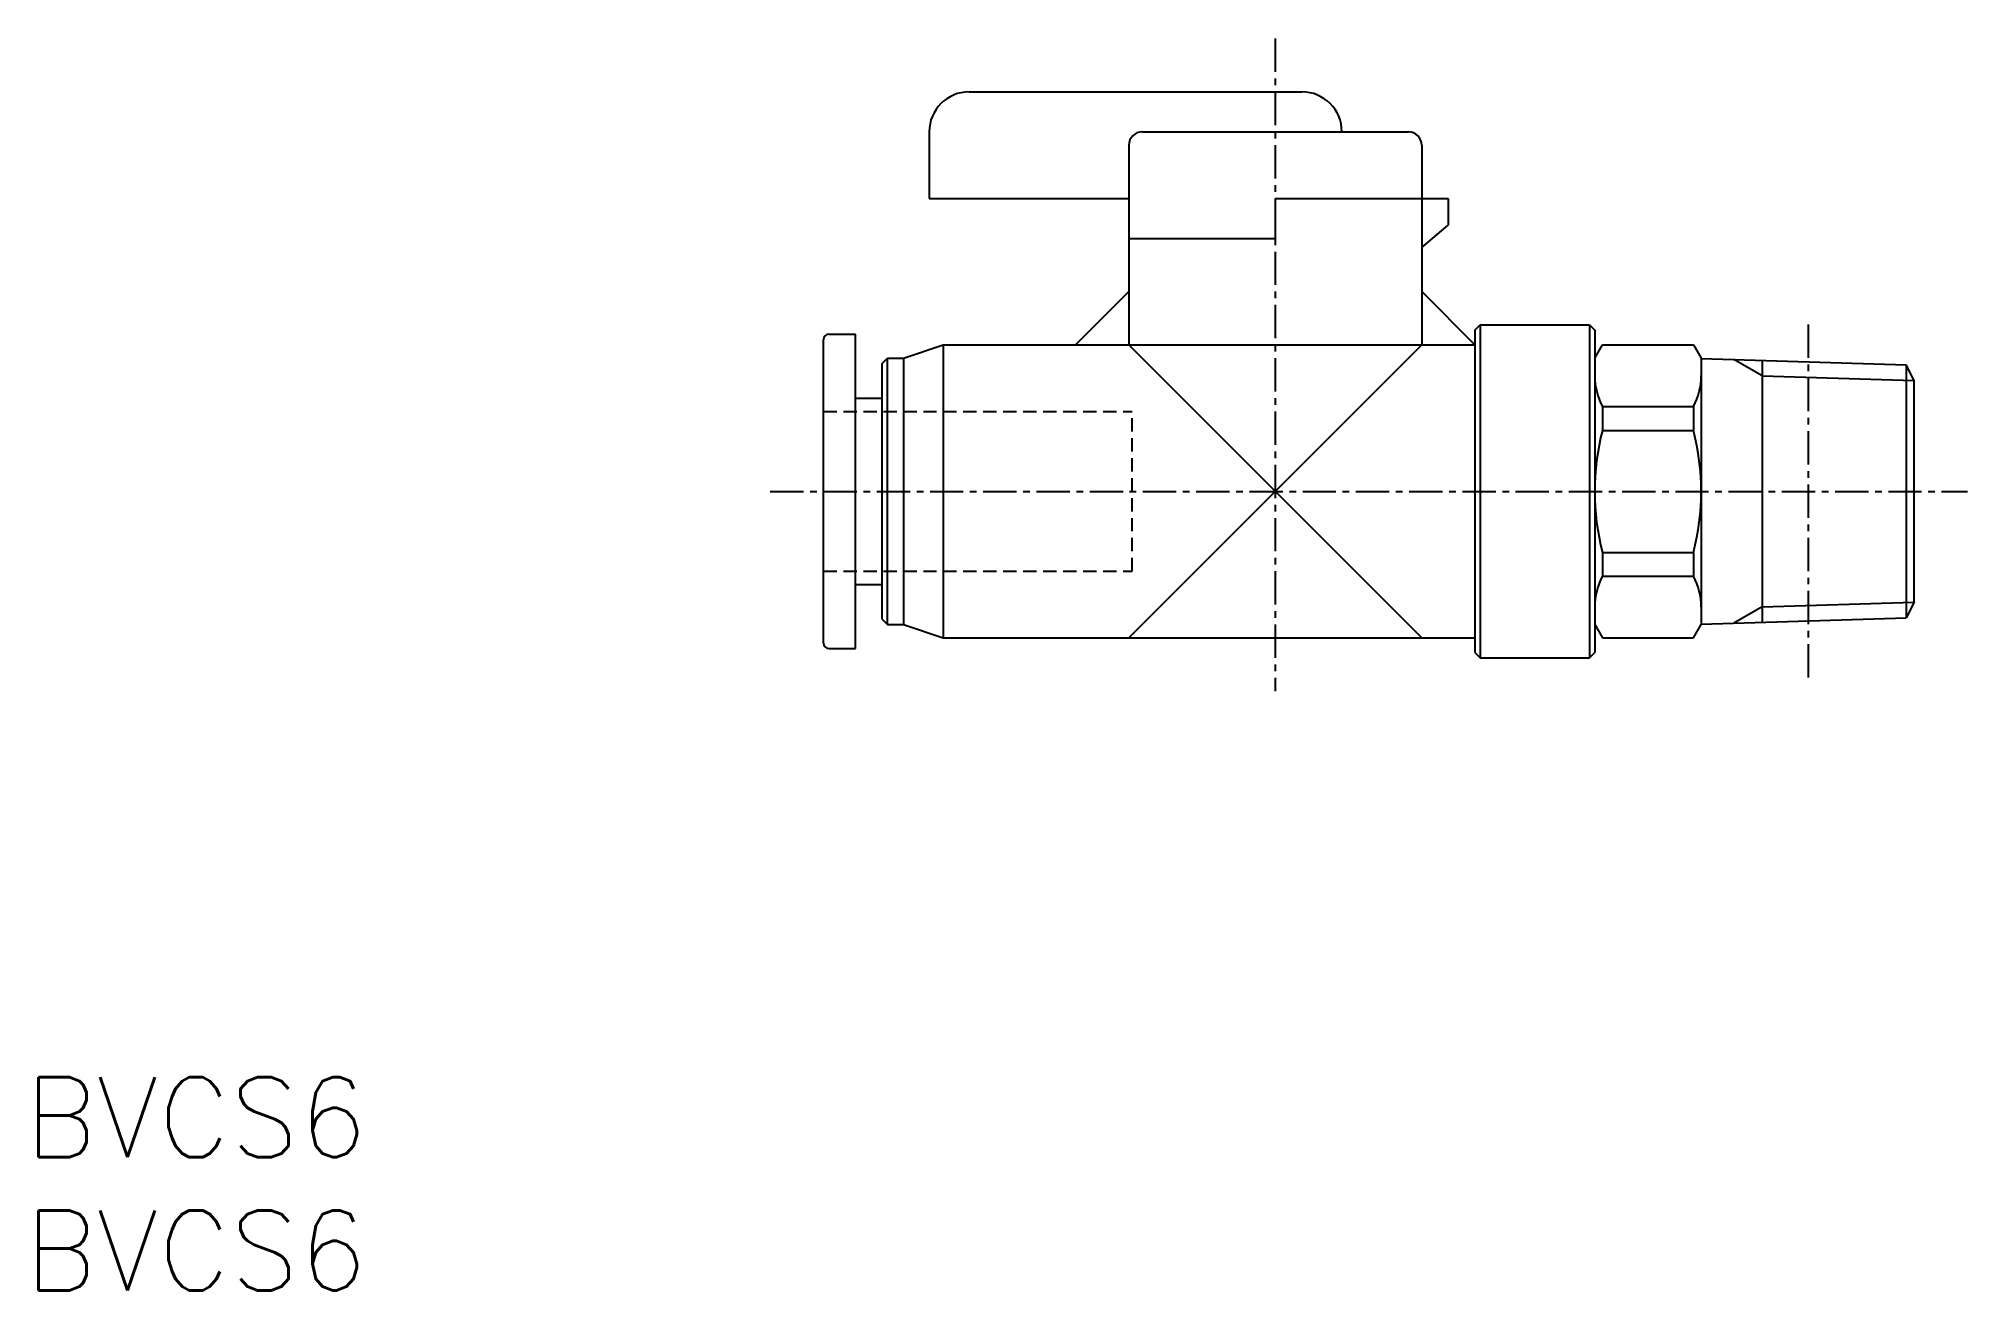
# Model space of a CAD drawing. Extents: x 0.5 to 73, y 0 to 47.
import ezdxf

# ---------------------------------------------------------------- set-up
doc = ezdxf.new("R2010")
doc.units = 0
doc.linetypes.add('CENTER', pattern=[2, 1.25, -0.25, 0.25, -0.25])
doc.linetypes.add('DASHED', pattern=[0.75, 0.5, -0.25])
doc.layers.get('0').update_dxf_attribs({"linetype": 'CONTINUOUS'})
doc.layers.add('CENTER', color=1, linetype='CENTER')
doc.styles.get("Standard").update_dxf_attribs({"font": 'txt.shx'})

# ---------------------------------------------------------------- blocks, each defined once
blk = doc.blocks.new('*U10')
at = {"color": 7, "linetype": 'CONTINUOUS'}
blk.add_text('BVCS6', height=3, dxfattribs=at).set_placement((0, 0))
blk = doc.blocks.new('*U11')
at = {"color": 7, "linetype": 'CONTINUOUS'}
blk.add_text('BVCS6', height=3, dxfattribs=at).set_placement((0, 5))

msp = doc.modelspace()

# ---------------------------------------------------------------- linework, layer by layer
at = {"color": 7, "linetype": 'CONTINUOUS'}
for p, q in [((35.47, 45), (47.97, 45)), ((33.97, 43.5), (33.97, 41)), ((41.97, 43.5), (51.97, 43.5)), ((49.47, 43.5), (49.47, 43.5)), ((41.47, 43), (41.47, 35.5)), ((52.47, 43), (52.47, 35.5)), ((33.97, 41), (41.47, 41)), ((46.97, 41), (46.97, 39.5)), ((46.97, 41), (53.47, 41)), ((53.47, 41), (53.47, 40)), ((52.47, 39.161), (53.47, 40)), ((41.47, 39.5), (46.97, 39.5)), ((41.47, 37.5), (39.47, 35.5)), ((52.47, 37.5), (54.47, 35.5)), ((54.47, 36.05), (54.67, 36.25)), ((54.67, 36.25), (58.77, 36.25)), ((54.67, 36.25), (54.67, 23.75)), ((58.77, 36.25), (58.97, 36.05)), ((58.77, 36.25), (58.77, 23.75)), ((30, 24.3), (30, 35.7)), ((30.2, 35.9), (31.2, 35.9)), ((31.2, 24.1), (31.2, 35.9)), ((54.47, 36.05), (54.47, 23.95)), ((58.97, 36.05), (58.97, 23.95)), ((32.2, 34.8), (32.4, 35)), ((32.2, 25.2), (32.2, 34.8)), ((32.4, 25), (32.4, 35)), ((32.4, 35), (33, 35)), ((33, 35), (34.5, 35.5)), ((33, 35), (33, 25)), ((34.5, 35.5), (34.5, 24.5)), ((34.5, 35.5), (54.47, 35.5)), ((41.47, 35.5), (52.47, 24.5)), ((52.47, 35.5), (41.47, 24.5)), ((58.97, 35), (59.259, 35.5)), ((59.259, 35.5), (62.681, 35.5)), ((62.681, 35.5), (62.97, 35)), ((62.97, 35), (62.97, 25)), ((62.97, 34.99), (70.663, 34.75)), ((65.256, 34.337), (64.193, 34.952)), ((65.256, 34.918), (65.256, 25.082)), ((65.256, 34.337), (70.97, 34.159)), ((70.97, 34.159), (70.663, 34.75)), ((70.663, 34.75), (70.663, 25.25)), ((70.97, 25.841), (70.97, 34.159)), ((31.2, 33.5), (32.2, 33.5)), ((59.259, 33.184), (59.259, 32.291)), ((59.259, 33.184), (62.681, 33.184)), ((62.681, 33.184), (62.681, 32.291)), ((59.259, 32.291), (62.681, 32.291)), ((59.259, 27.709), (62.681, 27.709)), ((59.259, 27.709), (59.259, 26.816)), ((62.681, 27.709), (62.681, 26.816)), ((59.259, 26.816), (62.681, 26.816)), ((31.2, 26.5), (32.2, 26.5)), ((65.256, 25.663), (64.193, 25.048)), ((65.256, 25.663), (70.97, 25.841)), ((70.97, 25.841), (70.663, 25.25)), ((32.2, 25.2), (32.4, 25)), ((32.4, 25), (33, 25)), ((33, 25), (34.5, 24.5)), ((58.97, 25), (59.259, 24.5)), ((62.681, 24.5), (62.97, 25)), ((62.97, 25.01), (70.663, 25.25)), ((30.2, 24.1), (31.2, 24.1)), ((34.5, 24.5), (54.47, 24.5)), ((54.47, 23.95), (54.67, 23.75)), ((58.77, 23.75), (58.97, 23.95)), ((59.259, 24.5), (62.681, 24.5)), ((54.67, 23.75), (58.77, 23.75))]:
    msp.add_line(p, q, dxfattribs=at)
at = {"color": 3, "linetype": 'DASHED'}
for p, q in [((30, 33), (41.6, 33)), ((41.6, 27), (41.6, 33)), ((30, 27), (41.6, 27))]:
    msp.add_line(p, q, dxfattribs=at)
at = {"color": 7, "linetype": 'CONTINUOUS'}
for centre, radius, start, end in [((35.47, 43.5), 1.5, 90, 180), ((47.97, 43.5), 1.5, 0, 89.99998), ((41.97, 43), 0.5, 89.99998, 179.99996), ((51.97, 43), 0.5, 0, 89.99998), ((30.2, 35.7), 0.2, 90, 180), ((61.436, 34.342), 2.466, 179.99999, 208.00125), ((60.504, 34.342), 2.466, 331.99874, 0), ((68.208, 30), 9.238, 165.63849, 194.36152), ((53.732, 30), 9.238, 345.63849, 14.36151), ((61.436, 25.658), 2.466, 151.99874, 180.00001), ((60.504, 25.658), 2.466, 0, 28.00126), ((30.2, 24.3), 0.2, 180, 270)]:
    msp.add_arc(centre, radius, start, end, dxfattribs=at)
at = {"layer": 'CENTER', "color": 1, "linetype": 'CENTER'}
for p, q in [((46.97, 47), (46.97, 22.5)), ((67, 23.01), (67, 36.344)), ((28, 30), (72.97, 30))]:
    msp.add_line(p, q, dxfattribs=at)

# ---------------------------------------------------------------- block references
at = {"color": 7, "linetype": 'CONTINUOUS'}
for name in ['*U11', '*U10']:
    msp.add_blockref(name, (0, 0), dxfattribs=at)

doc.saveas('drawing.dxf')
